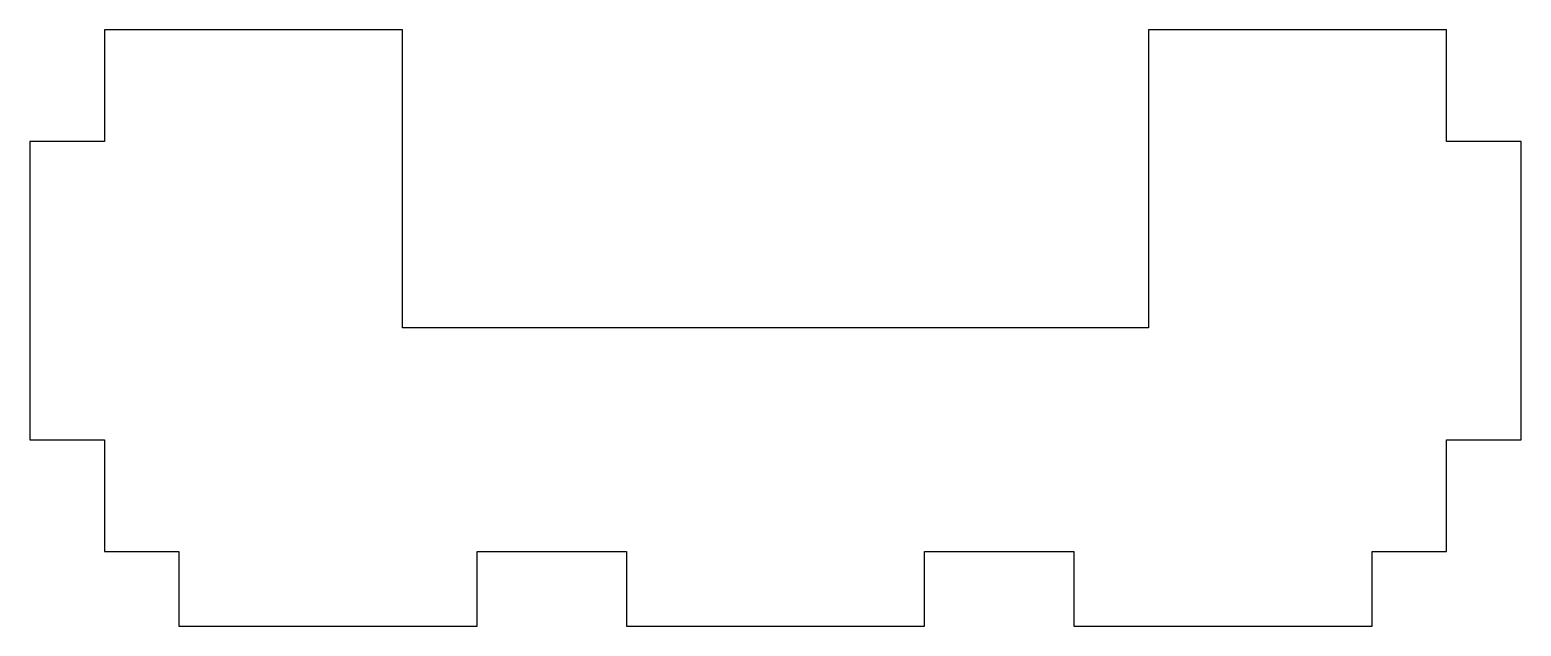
# Model space of a CAD drawing. Header units: millimetres. Extents: x -275 to -175, y 100 to 140.
import ezdxf

# ---------------------------------------------------------------- set-up
doc = ezdxf.new("R2010")
doc.units = ezdxf.units.MM

msp = doc.modelspace()

# ---------------------------------------------------------------- linework, layer by layer
at = {"color": 7, "linetype": 'Continuous', "lineweight": 25}
for p, q in [((-270, 140), (-270, 132.5)), ((-250, 140), (-270, 140)), ((-250, 120), (-250, 140)), ((-200, 140), (-200, 120)), ((-180, 140), (-200, 140)), ((-180, 132.5), (-180, 140)), ((-275, 132.5), (-275, 112.5)), ((-270, 132.5), (-275, 132.5)), ((-175, 132.5), (-180, 132.5)), ((-175, 112.5), (-175, 132.5)), ((-200, 120), (-250, 120)), ((-275, 112.5), (-270, 112.5)), ((-270, 112.5), (-270, 105)), ((-180, 112.5), (-175, 112.5)), ((-180, 105), (-180, 112.5)), ((-270, 105), (-265, 105)), ((-265, 105), (-265, 100)), ((-245, 105), (-235, 105)), ((-245, 100), (-245, 105)), ((-235, 105), (-235, 100)), ((-215, 105), (-205, 105)), ((-215, 100), (-215, 105)), ((-205, 105), (-205, 100)), ((-185, 105), (-180, 105)), ((-185, 100), (-185, 105)), ((-265, 100), (-245, 100)), ((-235, 100), (-215, 100)), ((-205, 100), (-185, 100))]:
    msp.add_line(p, q, dxfattribs=at)

doc.saveas('drawing.dxf')
